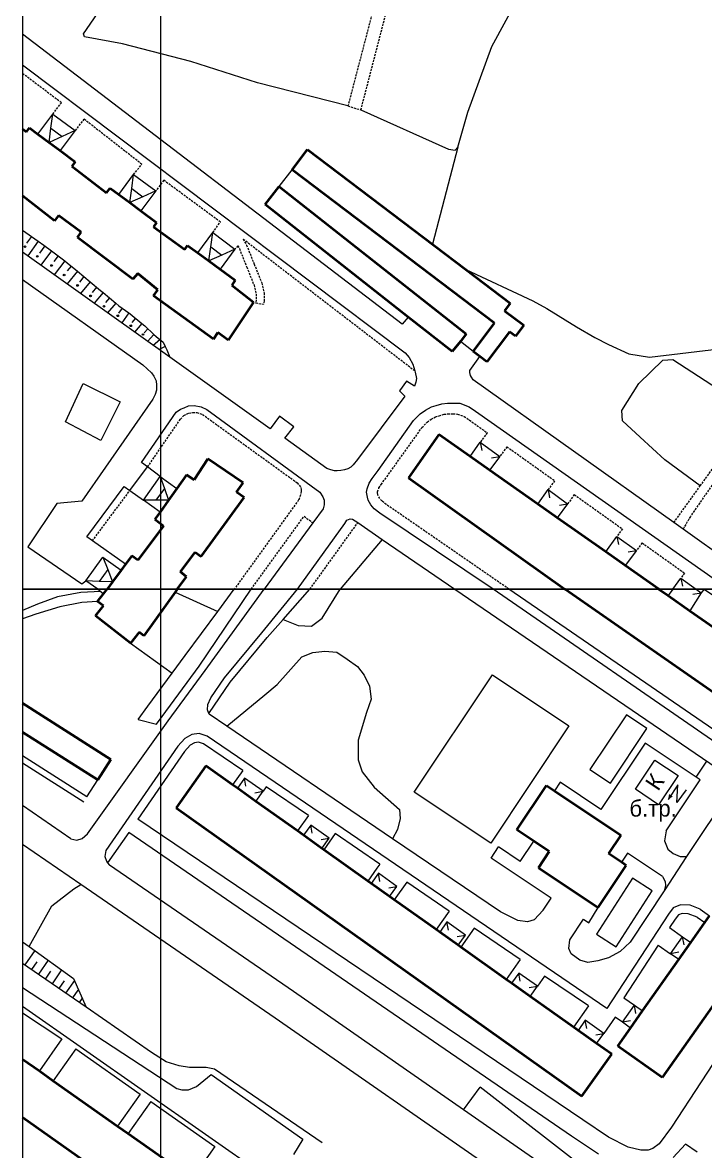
# Model space of a CAD drawing. Extents: x 1000 to 4000, y -5000 to -1000.
# Drawn here: x 1000 to 1165.1, y -3135.9 to -2863.1 of the extents above; entities that cross this region are included whole.
import ezdxf
from ezdxf.enums import TextEntityAlignment as Align

# ---------------------------------------------------------------- set-up
doc = ezdxf.new("R2010")
doc.units = 0
doc.header["$MEASUREMENT"] = 0
doc.linetypes.add('DASHED', pattern=[0.75, 0.5, -0.25])
for name, color, linetype in [('1', 7, 'CONTINUOUS'), ('11', 7, 'CONTINUOUS'), ('16', 7, 'CONTINUOUS'), ('17', 7, 'CONTINUOUS'), ('24', 7, 'CONTINUOUS'), ('37', 7, 'CONTINUOUS'), ('40', 7, 'CONTINUOUS'), ('6', 7, 'CONTINUOUS'), ('7', 7, 'CONTINUOUS'), ('границы команд_1', 10, 'CONTINUOUS')]:
    doc.layers.add(name, color=color, linetype=linetype)
doc.styles.get("Standard").update_dxf_attribs({"font": 'txt', "height": 0.2})

msp = doc.modelspace()

# ---------------------------------------------------------------- linework, layer by layer
at = {"layer": '1', "color": 253, "linetype": 'Continuous', "lineweight": 0}
for p, q in [((1000, -2000), (1000, -3000)), ((2000, -3000), (1000, -3000)), ((1000, -3000), (1000, -4000)), ((1000, -3000), (2000, -3000))]:
    msp.add_line(p, q, dxfattribs=at)
at = {"layer": '11', "color": 253, "linetype": 'Continuous', "lineweight": 0}
for p, q in [((1062.01, -2902.69), (1065.17, -2898.64)), ((1108.93, -2942.54), (1105.85, -2940.12))]:
    msp.add_line(p, q, dxfattribs=at)
at = {"layer": '16', "color": 253, "linetype": 'Continuous', "lineweight": 0}
for p, q in [((1148.19, -3048.36), (1152.88, -3041.33)), ((1152.88, -3041.33), (1158.48, -3045.07)), ((1158.48, -3045.07), (1153.79, -3052.1)), ((1158.44, -3047.28), (1156.09, -3050.86)), ((1158.22, -3051.53), (1158.44, -3047.28)), ((1153.79, -3052.1), (1148.19, -3048.36)), ((1160.44, -3048.54), (1158.22, -3051.53))]:
    msp.add_line(p, q, dxfattribs=at)
msp.add_solid([(1156.09, -3050.86), (1157.21, -3050.13), (1156.32, -3049.51)], dxfattribs=at)
at = {"layer": '24', "color": 253, "linetype": 'DASHED', "lineweight": 0}
for p, q in [((1099.2, -2804.47), (1078.68, -2883.2)), ((1081.81, -2884.17), (1102.53, -2804.35)), ((1009.38, -2882.43), (1000, -2875.36)), ((1007.33, -2885.18), (1009.38, -2882.43)), ((1078.68, -2883.2), (1081.81, -2884.17)), ((1014.84, -2886.38), (1012.69, -2889.17)), ((1028.86, -2897.33), (1014.84, -2886.38)), ((1026.86, -2899.76), (1028.86, -2897.33)), ((1034.12, -2901.15), (1032.22, -2903.76)), ((1047.82, -2911.27), (1034.12, -2901.15)), ((1046.01, -2913.81), (1047.82, -2911.27)), ((1094.82, -2947.26), (1053.31, -2915.4)), ((1053.31, -2915.4), (1054.16, -2916.82)), ((1052.02, -2917), (1051.36, -2917.81)), ((1052.02, -2917), (1052.43, -2917.68)), ((1052.43, -2917.68), (1054.2, -2922.15)), ((1054.16, -2916.82), (1056, -2921.43)), ((1054.2, -2922.15), (1055.98, -2926.55)), ((1056, -2921.43), (1057.83, -2925.96)), ((1055.98, -2926.55), (1056.48, -2928.66)), ((1057.83, -2925.96), (1058.42, -2928.44)), ((1056.48, -2930.12), (1056.36, -2930.78)), ((1056.48, -2928.66), (1056.48, -2930.12)), ((1058.42, -2930.31), (1058.26, -2931.15)), ((1058.42, -2928.44), (1058.42, -2930.31)), ((1056.36, -2930.78), (1058.26, -2931.15)), ((1038.99, -2958.03), (1040.18, -2957.44)), ((1040.18, -2957.44), (1041.15, -2957.33)), ((1041.15, -2957.33), (1042.14, -2957.27)), ((1042.14, -2957.27), (1043.51, -2957.76)), ((1101.93, -2957.74), (1102.92, -2957.63)), ((1102.92, -2957.63), (1104, -2957.63)), ((1104, -2957.63), (1105.19, -2957.68)), ((1105.19, -2957.68), (1106.79, -2958.26)), ((1163.85, -2975.05), (1176.73, -2957.16)), ((1030.23, -2970.47), (1038.15, -2958.93)), ((1038.15, -2958.93), (1038.99, -2958.03)), ((1043.51, -2957.76), (1066.41, -2974.3)), ((1096.57, -2960.94), (1097.85, -2959.63)), ((1097.85, -2959.63), (1098.8, -2958.95)), ((1098.8, -2958.95), (1099.86, -2958.37)), ((1099.86, -2958.37), (1100.76, -2958.1)), ((1100.76, -2958.1), (1101.93, -2957.74)), ((1106.79, -2958.26), (1108.03, -2959.12)), ((1108.03, -2959.12), (1112.34, -2962.19)), ((1177.37, -2959.43), (1161.46, -2982.45)), ((1088.08, -2972.84), (1096.57, -2960.94)), ((1112.34, -2962.19), (1110.66, -2964.5)), ((1117.11, -2965.57), (1115.39, -2967.93)), ((1117.11, -2965.57), (1128.64, -2973.78)), ((1086.7, -2974.69), (1088.08, -2972.84)), ((1128.64, -2973.78), (1127.06, -2975.95)), ((1016.88, -2988.32), (1025.94, -2976.18)), ((1066.41, -2974.3), (1067.3, -2975.43)), ((1067.35, -2976.35), (1067.21, -2977.21)), ((1067.3, -2975.43), (1067.38, -2975.97)), ((1067.38, -2975.97), (1067.35, -2976.35)), ((1085.83, -2976.6), (1085.85, -2976.46)), ((1085.93, -2977.17), (1085.83, -2976.6)), ((1085.85, -2976.46), (1086.18, -2975.55)), ((1086.18, -2975.55), (1086.7, -2974.69)), ((1157.47, -2983.91), (1163.85, -2975.05)), ((1066.73, -2978.45), (1051.2, -3000)), ((1067.21, -2977.21), (1066.73, -2978.45)), ((1086.01, -2977.47), (1085.93, -2977.17)), ((1086.4, -2978.11), (1086.01, -2977.47)), ((1086.85, -2978.69), (1086.4, -2978.11)), ((1087.91, -2979.51), (1086.85, -2978.69)), ((1117.61, -3000), (1087.91, -2979.51)), ((1133.41, -2977.16), (1131.79, -2979.39)), ((1133.41, -2977.16), (1145.02, -2985.42)), ((1055.29, -3000), (1068.06, -2982.39)), ((1068.06, -2982.39), (1070.2, -2983.96)), ((1069.49, -3000), (1081.07, -2983.92)), ((1161.46, -2982.45), (1159.7, -2985.51)), ((1145.02, -2985.42), (1143.69, -2987.25)), ((1149.79, -2988.81), (1148.42, -2990.69)), ((1149.79, -2988.81), (1160.06, -2996.11)), ((1160.06, -2996.11), (1159.17, -2997.33))]:
    msp.add_line(p, q, dxfattribs=at)
at = {"layer": '24', "color": 253, "linetype": 'Continuous', "lineweight": 0}
for p, q in [((1091.81, -2935.94), (1000, -2865.89)), ((1000, -2873.29), (1092.54, -2942.85)), ((1035.59, -2943.93), (1000, -2918.54)), ((1000, -2925.12), (1029.04, -2945.75)), ((1093.26, -2934.23), (1091.81, -2935.94)), ((1059.85, -2961.24), (1035.59, -2943.93)), ((1092.54, -2942.85), (1093.51, -2944.03)), ((1093.51, -2944.03), (1094.39, -2945.64)), ((1108.11, -2947.14), (1110.58, -2943.79)), ((1029.04, -2945.75), (1030.12, -2946.72)), ((1030.12, -2946.72), (1031.19, -2947.69)), ((1094.39, -2945.64), (1094.82, -2947.26)), ((1031.19, -2947.69), (1031.73, -2948.55)), ((1031.73, -2948.55), (1032.27, -2949.68)), ((1094.82, -2947.26), (1094.91, -2947.59)), ((1094.91, -2947.59), (1095.25, -2949.12)), ((1095.25, -2949.12), (1095.07, -2949.95)), ((1108.11, -2947.67), (1108.11, -2947.14)), ((1108.33, -2948.32), (1108.11, -2947.67)), ((1108.54, -2948.75), (1108.33, -2948.32)), ((1108.92, -2949.41), (1108.54, -2948.75)), ((1157.47, -2983.91), (1108.92, -2949.41)), ((1032.39, -2951.93), (1032.05, -2952.97)), ((1032.27, -2949.68), (1032.42, -2950.67)), ((1032.42, -2950.67), (1032.39, -2951.93)), ((1092.83, -2949.72), (1091.12, -2952.1)), ((1091.12, -2952.1), (1092.4, -2953.38)), ((1094.8, -2950.93), (1092.83, -2949.72)), ((1095.07, -2949.95), (1094.8, -2950.93)), ((1031.51, -2954.05), (1014.31, -2978.75)), ((1032.05, -2952.97), (1031.51, -2954.05)), ((1092.4, -2953.38), (1081.02, -2968.66)), ((1028.78, -2969.37), (1037.12, -2957.22)), ((1037.12, -2957.22), (1038.19, -2956.47)), ((1038.19, -2956.47), (1039.06, -2956.14)), ((1039.06, -2956.14), (1040.13, -2955.72)), ((1040.13, -2955.72), (1041.53, -2955.61)), ((1041.53, -2955.61), (1043.16, -2955.9)), ((1043.16, -2955.9), (1044.54, -2956.57)), ((1044.54, -2956.57), (1071.84, -2976.58)), ((1094.56, -2959.25), (1096.15, -2957.63)), ((1096.15, -2957.63), (1097.4, -2956.74)), ((1097.4, -2956.74), (1098.84, -2955.95)), ((1098.84, -2955.95), (1100, -2955.6)), ((1100, -2955.6), (1101.4, -2955.17)), ((1101.4, -2955.17), (1102.77, -2955.01)), ((1102.77, -2955.01), (1104.06, -2955.01)), ((1104.06, -2955.01), (1105.7, -2955.08)), ((1105.7, -2955.08), (1108.01, -2955.91)), ((1108.01, -2955.91), (1109.54, -2956.99)), ((1109.54, -2956.99), (1170.73, -3000)), ((1062.11, -2958.22), (1059.85, -2961.24)), ((1065.55, -2960.8), (1062.11, -2958.22)), ((1085.96, -2971.3), (1094.56, -2959.25)), ((1063.4, -2963.5), (1065.55, -2960.8)), ((1073.6, -2970.81), (1063.4, -2963.5)), ((1025.94, -2976.18), (1030.23, -2970.47)), ((1030.23, -2970.47), (1028.78, -2969.37)), ((1033.28, -2972.78), (1030.23, -2970.47)), ((1074.53, -2971.19), (1073.6, -2970.81)), ((1075.43, -2971.41), (1074.53, -2971.19)), ((1076.96, -2971.32), (1076.1, -2971.43)), ((1077.88, -2971.16), (1076.96, -2971.32)), ((1078.67, -2970.92), (1077.88, -2971.16)), ((1079.41, -2970.49), (1078.67, -2970.92)), ((1079.95, -2969.95), (1079.41, -2970.49)), ((1081.02, -2968.66), (1079.95, -2969.95)), ((1084.52, -2973.23), (1085.96, -2971.3)), ((1076.1, -2971.43), (1075.43, -2971.41)), ((1083.81, -2974.42), (1084.52, -2973.23)), ((1015.5, -2987.35), (1024.55, -2975.18)), ((1024.55, -2975.18), (1025.94, -2976.18)), ((1025.94, -2976.18), (1029.21, -2978.52)), ((1071.84, -2976.58), (1072.59, -2977.66)), ((1083.16, -2976.57), (1083.32, -2975.76)), ((1083.38, -2977.76), (1083.16, -2976.57)), ((1083.32, -2975.76), (1083.81, -2974.42)), ((1008.28, -2979.29), (1001.3, -2989.77)), ((1014.31, -2978.75), (1008.28, -2979.29)), ((1072.59, -2977.66), (1072.91, -2978.52)), ((1072.91, -2978.52), (1072.91, -2979.59)), ((1083.59, -2978.51), (1083.38, -2977.76)), ((1084.24, -2979.59), (1083.59, -2978.51)), ((1072.7, -2980.56), (1070.2, -2983.96)), ((1072.91, -2979.59), (1072.7, -2980.56)), ((1084.99, -2980.56), (1084.24, -2979.59)), ((1086.39, -2981.64), (1084.99, -2980.56)), ((1113.81, -3000), (1086.39, -2981.64)), ((1070.2, -2983.96), (1058.41, -3000)), ((1066.46, -3000), (1077.9, -2984.12)), ((1077.9, -2984.12), (1078.44, -2983.36)), ((1078.44, -2983.36), (1079.19, -2983.04)), ((1079.19, -2983.04), (1079.81, -2983.05)), ((1079.81, -2983.05), (1081.07, -2983.92)), ((1081.07, -2983.92), (1086.96, -2987.96)), ((1159.7, -2985.51), (1157.47, -2983.91)), ((1016.88, -2988.32), (1015.5, -2987.35)), ((1180.09, -3000), (1159.7, -2985.51)), ((1001.3, -2989.77), (1014.34, -2998.71)), ((1024.9, -2993.98), (1016.88, -2988.32)), ((1086.96, -2987.96), (1104.48, -3000)), ((1014.34, -2998.71), (1015.33, -2997.99)), ((1014.05, -3000.84), (1008.43, -3001.89)), ((1018.92, -3000.59), (1014.05, -3000.84)), ((1042.73, -3018.58), (1055.29, -3000)), ((1044.15, -3019.65), (1058.41, -3000)), ((1047.21, -3005.39), (1051.2, -3000)), ((1057.82, -3010.56), (1066.46, -3000)), ((1063.02, -3007.3), (1069.49, -3000)), ((1104.48, -3000), (1171.72, -3045.84)), ((1179.09, -3045.09), (1113.81, -3000)), ((1183, -3044.94), (1117.61, -3000)), ((1164.83, -3000), (1164.04, -3000.9)), ((1164.83, -3000), (1176.44, -3007.96)), ((1003.63, -3003.65), (1000, -3005.15)), ((1008.43, -3001.89), (1003.63, -3003.65)), ((1014.34, -3003.26), (1009.01, -3004.25)), ((1018.15, -3002.95), (1014.34, -3003.26)), ((1003.23, -3006.04), (1000, -3007.21)), ((1009.01, -3004.25), (1003.23, -3006.04)), ((1039.32, -3016.02), (1047.21, -3005.39)), ((1059.14, -3011.68), (1063.02, -3007.3)), ((1048.83, -3021.42), (1057.82, -3010.56)), ((1050.21, -3022.46), (1059.14, -3011.68)), ((1036.15, -3020.33), (1039.32, -3016.02)), ((1030.3, -3028.28), (1036.15, -3020.33)), ((1033.75, -3030.79), (1042.73, -3018.58)), ((1035.19, -3031.83), (1044.15, -3019.65)), ((1045.05, -3030.09), (1050.21, -3022.46)), ((1045.56, -3026.25), (1048.83, -3021.42)), ((1094.7, -3049.05), (1113.63, -3020.68)), ((1113.63, -3020.68), (1132.11, -3033.01)), ((1027.98, -3031.53), (1030.3, -3028.28)), ((1044.75, -3029.13), (1044.8, -3027.87)), ((1044.8, -3027.87), (1045.56, -3026.25)), ((1032.4, -3032.67), (1033.75, -3030.79)), ((1045.05, -3030.09), (1044.75, -3029.13)), ((1045.08, -3030.2), (1045.05, -3030.09)), ((1049.38, -3033.12), (1045.08, -3030.2)), ((1015.69, -3059.14), (1035.19, -3031.83)), ((1027.98, -3031.53), (1032.4, -3032.67)), ((1089.48, -3060.34), (1049.38, -3033.12)), ((1132.11, -3033.01), (1113.19, -3061.38)), ((1039.27, -3036.09), (1037.56, -3037.98)), ((1040.92, -3035.17), (1039.27, -3036.09)), ((1042.69, -3034.87), (1040.92, -3035.17)), ((1044.64, -3035.54), (1042.69, -3034.87)), ((1141.29, -3101.33), (1044.64, -3035.54)), ((1037.56, -3037.98), (1020.12, -3063.21)), ((1039.17, -3039.25), (1027.87, -3055.59)), ((1040.56, -3037.72), (1039.17, -3039.25)), ((1041.61, -3037.13), (1040.56, -3037.72)), ((1042.52, -3036.98), (1041.61, -3037.13)), ((1043.72, -3037.39), (1042.52, -3036.98)), ((1053.22, -3043.86), (1043.72, -3037.39)), ((1150.52, -3037.19), (1139.83, -3053.22)), ((1163.82, -3046.06), (1150.52, -3037.19)), ((1015.56, -3050.23), (1000, -3040.31)), ((1053.22, -3043.86), (1050.77, -3047.31)), ((1015.56, -3050.23), (1018.19, -3046.12)), ((1129.97, -3046.64), (1128.59, -3048.71)), ((1139.83, -3053.22), (1129.97, -3046.64)), ((1155.6, -3058.38), (1163.82, -3046.06)), ((1058.94, -3047.75), (1058.15, -3048.86)), ((1069.13, -3054.69), (1058.94, -3047.75)), ((1113.19, -3061.38), (1094.7, -3049.05)), ((1171.72, -3047.8), (1160.57, -3064.66)), ((1011.66, -3060.32), (1000, -3052.32)), ((1135.44, -3128.24), (1027.87, -3055.59)), ((1069.13, -3054.69), (1066.46, -3058.45)), ((1155.6, -3058.38), (1155.24, -3060.8)), ((1011.66, -3060.32), (1013.1, -3060.71)), ((1013.1, -3060.71), (1014.39, -3060.25)), ((1014.39, -3060.25), (1015.69, -3059.14)), ((1025.66, -3058.8), (1020.57, -3066.15)), ((1132.75, -3132.19), (1025.66, -3058.8)), ((1075.61, -3059.09), (1072.84, -3062.99)), ((1086.4, -3066.44), (1075.61, -3059.09)), ((1115.52, -3078.02), (1089.48, -3060.34)), ((1120.31, -3065.81), (1123.58, -3060.91)), ((1155.24, -3060.8), (1156.04, -3062.86)), ((1014.08, -3071.41), (1000, -3061.74)), ((1020.12, -3063.21), (1019.93, -3064.61)), ((1113.28, -3065.05), (1115.09, -3062.32)), ((1120.31, -3065.81), (1115.09, -3062.32)), ((1146.27, -3063.83), (1144.82, -3066.01)), ((1154.75, -3069.48), (1146.27, -3063.83)), ((1156.04, -3062.86), (1157.31, -3063.93)), ((1157.31, -3063.93), (1158.97, -3064.66)), ((1019.93, -3064.61), (1020.3, -3065.77)), ((1020.3, -3065.77), (1020.57, -3066.15)), ((1020.57, -3066.15), (1020.98, -3066.72)), ((1065.48, -3097.28), (1020.98, -3066.72)), ((1086.4, -3066.44), (1085.69, -3067.45)), ((1127.77, -3074.71), (1113.28, -3065.05)), ((1160.57, -3064.66), (1155.13, -3072.88)), ((1158.97, -3064.66), (1160.57, -3064.66)), ((1085.69, -3067.45), (1083.48, -3070.55)), ((1154.75, -3069.48), (1155.38, -3070.7)), ((1061.07, -3103.68), (1014.08, -3071.41)), ((1092.89, -3070.86), (1089.88, -3075.09)), ((1103.17, -3077.86), (1092.89, -3070.86)), ((1147.5, -3069.86), (1138.79, -3083.42)), ((1152.21, -3072.88), (1147.5, -3069.86)), ((1155.45, -3071.62), (1155.13, -3072.88)), ((1155.38, -3070.7), (1155.45, -3071.62)), ((1125.87, -3077.56), (1127.77, -3074.71)), ((1143.5, -3086.45), (1152.21, -3072.88)), ((1155.13, -3072.88), (1146.89, -3085.35)), ((1125.87, -3077.56), (1123.71, -3079.9)), ((1136.94, -3080.65), (1139.2, -3076.94)), ((1157.33, -3077.06), (1156.15, -3078.53)), ((1159.08, -3076.29), (1157.33, -3077.06)), ((1161.4, -3076.41), (1159.08, -3076.29)), ((1163.82, -3077.33), (1161.4, -3076.41)), ((1163.82, -3077.33), (1166.12, -3078.95)), ((1103.17, -3077.86), (1100.02, -3082.29)), ((1119.79, -3080.07), (1115.52, -3078.02)), ((1122.06, -3080.41), (1119.79, -3080.07)), ((1123.71, -3079.9), (1122.06, -3080.41)), ((1132.31, -3084.76), (1135.64, -3079.78)), ((1135.64, -3079.78), (1136.94, -3080.65)), ((1156.15, -3078.53), (1141.29, -3101.33)), ((1157.81, -3079.73), (1156.46, -3081.79)), ((1158.61, -3078.73), (1157.81, -3079.73)), ((1159.46, -3078.36), (1158.61, -3078.73)), ((1160.97, -3078.44), (1159.46, -3078.36)), ((1163.1, -3079.25), (1160.97, -3078.44)), ((1163.1, -3079.25), (1165, -3080.54)), ((1109.2, -3081.96), (1105.96, -3086.51)), ((1120.34, -3089.55), (1109.2, -3081.96)), ((1156.46, -3081.79), (1159.6, -3084)), ((1132.09, -3086.82), (1132.31, -3084.76)), ((1138.79, -3083.42), (1143.5, -3086.45)), ((1146.89, -3085.35), (1144.5, -3087.56)), ((1132.66, -3088.13), (1132.09, -3086.82)), ((1134.71, -3089.67), (1132.66, -3088.13)), ((1144.5, -3087.56), (1141.66, -3089.1)), ((1153.71, -3086.02), (1145.4, -3098.78)), ((1153.71, -3086.02), (1156.69, -3088.13)), ((1120.34, -3089.55), (1116.95, -3094.32)), ((1136.65, -3090.24), (1134.71, -3089.67)), ((1139.1, -3089.84), (1136.65, -3090.24)), ((1141.66, -3089.1), (1139.1, -3089.84)), ((1126.19, -3093.53), (1124.47, -3095.96)), ((1136.8, -3100.75), (1126.19, -3093.53)), ((1180.96, -3093.24), (1156.88, -3130.02)), ((1000, -3096.32), (1037.29, -3120.71)), ((1106.59, -3125.83), (1065.48, -3097.28)), ((1145.4, -3098.78), (1147.93, -3100.56)), ((1000, -3100.82), (1105.5, -3174.45)), ((1136.8, -3100.75), (1133.19, -3105.85)), ((1000, -3102.43), (1009.53, -3108.71)), ((1138.2, -3157.24), (1061.07, -3103.68)), ((1143.32, -3103.48), (1140.55, -3107.38)), ((1145.02, -3104.69), (1143.32, -3103.48)), ((1009.53, -3108.71), (1004.07, -3116.46)), ((1012.88, -3111.07), (1007.42, -3118.82)), ((1012.88, -3111.07), (1028.44, -3122.04)), ((1042.02, -3120.19), (1045.64, -3117.35)), ((1045.64, -3117.35), (1067.75, -3132.93)), ((1037.29, -3120.71), (1038.5, -3121.02)), ((1038.5, -3121.02), (1040.12, -3121.02)), ((1040.12, -3121.02), (1042.02, -3120.19)), ((1028.44, -3122.04), (1022.98, -3129.78)), ((1031.02, -3123.86), (1025.56, -3131.6)), ((1031.02, -3123.86), (1046.45, -3134.73)), ((1141.51, -3150.08), (1106.59, -3125.83)), ((1141.69, -3132.48), (1135.44, -3128.24)), ((1139.26, -3136.6), (1132.75, -3132.19)), ((1156.88, -3130.02), (1153.9, -3134.04)), ((1046.45, -3134.73), (1040.99, -3142.47)), ((1067.75, -3132.93), (1065.52, -3136.63)), ((1146.45, -3134.9), (1141.69, -3132.48)), ((1149.46, -3135.6), (1146.45, -3134.9)), ((1153.9, -3134.04), (1152.43, -3135.18)), ((1160.31, -3134.12), (1157.34, -3137.41)), ((1163.08, -3136.08), (1160.31, -3134.12)), ((1151.28, -3135.6), (1149.46, -3135.6)), ((1152.43, -3135.18), (1151.28, -3135.6))]:
    msp.add_line(p, q, dxfattribs=at)
at = {"layer": '37', "color": 253, "linetype": 'Continuous', "lineweight": 0}
for p, q in [((1000, -2913.26), (1003.78, -2915.88)), ((1002.13, -2914.74), (1000.98, -2916.4)), ((1003.78, -2915.88), (1001.29, -2919.47)), ((1003.78, -2915.88), (1005.13, -2916.82)), ((1005.41, -2917.03), (1004.09, -2918.78)), ((1007.01, -2918.24), (1004.4, -2921.68)), ((1005.13, -2916.82), (1007.01, -2918.24)), ((1007.01, -2918.24), (1010.19, -2920.65)), ((1008.6, -2919.45), (1007.57, -2920.81)), ((1010.19, -2920.65), (1007.65, -2924.01)), ((1010.19, -2920.65), (1010.78, -2921.1)), ((1011.75, -2921.91), (1010.77, -2923.09)), ((1010.78, -2921.1), (1013.29, -2923.18)), ((1013.29, -2923.18), (1010.77, -2926.22)), ((1013.29, -2923.18), (1016.37, -2925.74)), ((1014.83, -2924.46), (1013.74, -2925.78)), ((1016.37, -2925.74), (1014.03, -2928.55)), ((1016.37, -2925.74), (1018.87, -2927.82)), ((1017.9, -2927.02), (1016.85, -2928.29)), ((1019.45, -2928.3), (1017.3, -2930.89)), ((1018.87, -2927.82), (1019.45, -2928.3)), ((1019.45, -2928.3), (1022.52, -2930.85)), ((1020.99, -2929.57), (1020.06, -2930.69)), ((1022.52, -2930.85), (1020.57, -2933.21)), ((1022.52, -2930.85), (1023.29, -2931.48)), ((1024.11, -2932.07), (1023.23, -2933.28)), ((1023.29, -2931.48), (1025.73, -2933.24)), ((1025.73, -2933.24), (1023.99, -2935.65)), ((1025.73, -2933.24), (1026.04, -2933.47)), ((1026.04, -2933.47), (1028.82, -2935.77)), ((1027.28, -2934.5), (1026.44, -2935.52)), ((1028.82, -2935.77), (1027.09, -2937.87)), ((1028.82, -2935.77), (1029.54, -2936.37)), ((1030.32, -2937.1), (1029.41, -2938.06)), ((1029.54, -2936.37), (1031.77, -2938.48)), ((1031.77, -2938.48), (1030.23, -2940.11)), ((1031.77, -2938.48), (1032.29, -2938.97)), ((1033.22, -2939.73), (1031.59, -2941.08)), ((1032.29, -2938.97), (1033.97, -2940.34)), ((1033.97, -2940.34), (1034.47, -2941.34)), ((1034.47, -2941.34), (1032.99, -2942.08)), ((1034.47, -2941.34), (1034.88, -2942.17)), ((1034.88, -2942.17), (1035.59, -2943.93)), ((1000, -3041.99), (1014.8, -3051.43)), ((1000, -3085.22), (1001.6, -3086.37)), ((1002.94, -3087.34), (1000.54, -3090.83)), ((1001.6, -3086.37), (1012.32, -3094.11)), ((1015.36, -3101.05), (1000, -3090.45)), ((1003.47, -3090.1), (1002.19, -3091.96)), ((1006.19, -3089.69), (1003.83, -3093.1)), ((1006.77, -3092.37), (1005.48, -3094.23)), ((1009.43, -3092.03), (1007.13, -3095.37)), ((1012.32, -3094.11), (1015.36, -3101.05)), ((1010.06, -3094.64), (1008.77, -3096.5)), ((1012.52, -3094.59), (1010.42, -3097.64)), ((1013.35, -3096.9), (1012.07, -3098.78)), ((1014.41, -3098.89), (1013.71, -3099.91)), ((1031.21, -3111.97), (1015.36, -3101.05)), ((1034.73, -3114.23), (1031.21, -3111.97)), ((1037.87, -3115.23), (1034.73, -3114.23)), ((1040.38, -3115.61), (1037.87, -3115.23)), ((1044.4, -3115.61), (1040.38, -3115.61)), ((1046.41, -3115.99), (1044.4, -3115.61)), ((1072.41, -3133.8), (1046.41, -3115.99)), ((1145.26, -3147.21), (1110.62, -3120.36))]:
    msp.add_line(p, q, dxfattribs=at)
for centre in [(1000.6, -2917.22), (1003.56, -2919.56), (1007.01, -2921.77), (1010.05, -2924.07), (1013.29, -2926.59), (1016.43, -2929.11), (1019.67, -2931.63), (1023.02, -2933.93), (1026.16, -2936.35), (1029.1, -2938.45)]:
    msp.add_circle(centre, 0.2, dxfattribs=at)
at = {"layer": '40', "color": 253, "linetype": 'Continuous', "lineweight": 0}
for p, q in [((1014.73, -2865.74), (1023.41, -2853.15)), ((1113.47, -2868.85), (1121.4, -2854.19)), ((1014.97, -2866.5), (1014.73, -2865.74)), ((1024.19, -2868.18), (1014.97, -2866.5)), ((1040.66, -2872.46), (1024.19, -2868.18)), ((1107.67, -2884.74), (1113.47, -2868.85)), ((1056.84, -2877.65), (1040.66, -2872.46)), ((1078.68, -2883.2), (1056.84, -2877.65)), ((1081.81, -2884.17), (1103.01, -2893.66)), ((1105.28, -2893.14), (1107.67, -2884.74)), ((1105.28, -2893.14), (1099.11, -2916.65)), ((1103.01, -2893.66), (1104.62, -2893.9)), ((1104.62, -2893.9), (1105.28, -2893.14)), ((1107.14, -2922.74), (1123.4, -2930.3)), ((1123.4, -2930.3), (1126.76, -2932.14)), ((1126.76, -2932.14), (1133.93, -2936.57)), ((1133.93, -2936.57), (1138.35, -2939.16)), ((1138.35, -2939.16), (1141.71, -2940.84)), ((1141.71, -2940.84), (1146.59, -2943.14)), ((1146.59, -2943.14), (1151.62, -2943.9)), ((1151.62, -2943.9), (1168.4, -2941.91)), ((1149.01, -2950.28), (1154.81, -2944.63)), ((1154.81, -2944.63), (1157.25, -2944.47)), ((1157.25, -2944.47), (1176.73, -2957.16)), ((1010.39, -2959.55), (1014.69, -2950.28)), ((1014.69, -2950.28), (1023.62, -2954.7)), ((1144.89, -2956.84), (1149.01, -2950.28)), ((1023.62, -2954.7), (1018.89, -2964.07)), ((1145.05, -2959.29), (1144.89, -2956.84)), ((1018.89, -2964.07), (1010.39, -2959.55)), ((1149.32, -2963.26), (1145.05, -2959.29)), ((1155.27, -2968.76), (1149.32, -2963.26)), ((1163.85, -2975.05), (1155.27, -2968.76)), ((1086.96, -2987.96), (1076.83, -3000)), ((1036.86, -3000.71), (1047.21, -3005.39)), ((1072.4, -3007.04), (1076.83, -3000)), ((1063.02, -3007.3), (1066.6, -3008.81)), ((1066.6, -3008.81), (1069.88, -3008.91)), ((1069.88, -3008.91), (1072.4, -3007.04)), ((1026.06, -3013.05), (1036.15, -3020.33)), ((1070.16, -3015.35), (1073.06, -3014.98)), ((1073.06, -3014.98), (1075.96, -3015.26)), ((1061.55, -3023.02), (1067.54, -3016.38)), ((1067.54, -3016.38), (1070.16, -3015.35)), ((1075.96, -3015.26), (1078.49, -3016.94)), ((1078.49, -3016.94), (1081.02, -3018.72)), ((1081.02, -3018.72), (1082.61, -3020.77)), ((1058.55, -3025.54), (1061.55, -3023.02)), ((1082.61, -3020.77), (1083.92, -3023.48)), ((1049.38, -3033.12), (1058.55, -3025.54)), ((1083.92, -3023.48), (1084.29, -3026.57)), ((1084.29, -3026.57), (1083.17, -3029.84)), ((1083.17, -3029.84), (1081.11, -3036.47)), ((1145.99, -3030.41), (1137.18, -3043.62)), ((1150.95, -3033.72), (1145.99, -3030.41)), ((1142.14, -3046.93), (1150.95, -3033.72)), ((1081.11, -3036.47), (1081.11, -3041.24)), ((1081.11, -3041.24), (1082.14, -3044.14)), ((1162.84, -3045.41), (1165.42, -3041.55)), ((1082.14, -3044.14), (1085.04, -3047.87)), ((1137.18, -3043.62), (1142.14, -3046.93)), ((1085.04, -3047.87), (1091.12, -3053.29)), ((1091.31, -3055.44), (1090.65, -3058.06)), ((1091.12, -3053.29), (1091.31, -3055.44)), ((1090.65, -3058.06), (1089.48, -3060.34)), ((1012.39, -3072.45), (1014.08, -3071.41)), ((1007.06, -3076.51), (1012.39, -3072.45)), ((1001.6, -3086.37), (1007.06, -3076.51)), ((1106.59, -3125.83), (1110.62, -3120.36))]:
    msp.add_line(p, q, dxfattribs=at)
at = {"layer": '6', "color": 253, "linetype": 'Continuous', "lineweight": 40}
for p, q in [((1000, -2888.77), (1000.97, -2889.48)), ((1000.97, -2889.48), (1001.71, -2888.51)), ((1001.71, -2888.51), (1003.73, -2890.01)), ((1003.73, -2890.01), (1006.4, -2892.01)), ((1006.4, -2892.01), (1009.08, -2894.01)), ((1009.08, -2894.01), (1012.69, -2896.7)), ((1065.17, -2898.64), (1068.87, -2893.75)), ((1068.87, -2893.75), (1107.14, -2922.74)), ((1012.69, -2896.7), (1011.94, -2897.78)), ((1011.94, -2897.78), (1020.33, -2904.24)), ((1114.12, -2935.68), (1065.17, -2898.64)), ((1020.33, -2904.24), (1021.19, -2903.06)), ((1021.19, -2903.06), (1023.26, -2904.59)), ((1058.63, -2906.99), (1062.01, -2902.69)), ((1062.01, -2902.69), (1107.28, -2938.3)), ((1007.71, -2910.94), (1000, -2904.9)), ((1023.26, -2904.59), (1025.95, -2906.58)), ((1025.95, -2906.58), (1028.63, -2908.57)), ((1028.63, -2908.57), (1032.39, -2911.35)), ((1093.26, -2934.23), (1058.63, -2906.99)), ((1008.65, -2909.65), (1007.71, -2910.94)), ((1014.15, -2913.74), (1008.65, -2909.65)), ((1013.28, -2915.03), (1014.15, -2913.74)), ((1032.39, -2911.35), (1031.64, -2912.39)), ((1031.64, -2912.39), (1039.25, -2917.89)), ((1026.66, -2925.09), (1013.28, -2915.03)), ((1039.25, -2917.89), (1039.89, -2916.91)), ((1039.89, -2916.91), (1042.35, -2918.71)), ((1042.35, -2918.71), (1045.05, -2920.68)), ((1045.05, -2920.68), (1047.75, -2922.65)), ((1027.83, -2923.69), (1026.66, -2925.09)), ((1032.74, -2927.63), (1027.83, -2923.69)), ((1047.75, -2922.65), (1051.41, -2925.32)), ((1107.14, -2922.74), (1117.92, -2930.9)), ((1031.69, -2929.1), (1032.74, -2927.63)), ((1051.41, -2925.32), (1050.58, -2926.51)), ((1050.58, -2926.51), (1055.82, -2930.6)), ((1046.2, -2939.55), (1031.69, -2929.1)), ((1055.82, -2930.6), (1049.71, -2939.81)), ((1117.92, -2930.9), (1116.55, -2932.72)), ((1116.55, -2932.72), (1121.19, -2936.23)), ((1103.9, -2942.59), (1093.26, -2934.23)), ((1108.93, -2942.54), (1114.12, -2935.68)), ((1047.21, -2937.93), (1046.2, -2939.55)), ((1049.71, -2939.81), (1047.21, -2937.93)), ((1107.28, -2938.3), (1105.85, -2940.12)), ((1117.77, -2937.82), (1112.28, -2945.08)), ((1119.18, -2938.89), (1117.77, -2937.82)), ((1121.19, -2936.23), (1119.18, -2938.89)), ((1105.85, -2940.12), (1103.9, -2942.59)), ((1110.58, -2943.79), (1108.93, -2942.54)), ((1112.28, -2945.08), (1110.58, -2943.79)), ((1100.64, -2962.6), (1093.31, -2973.07)), ((1108.2, -2967.92), (1100.64, -2962.6)), ((1044.81, -2968.51), (1041.46, -2973.59)), ((1053.32, -2974.3), (1044.81, -2968.51)), ((1112.92, -2971.23), (1108.2, -2967.92)), ((1124.57, -2979.42), (1112.92, -2971.23)), ((1039.66, -2972.34), (1037.32, -2975.65)), ((1041.46, -2973.59), (1039.66, -2972.34)), ((1093.31, -2973.07), (1131.13, -3000)), ((1037.32, -2975.65), (1035.29, -2978.51)), ((1051.76, -2976.56), (1053.32, -2974.3)), ((1053.62, -2977.87), (1051.76, -2976.56)), ((1035.29, -2978.51), (1033.25, -2981.38)), ((1043.17, -2992.08), (1053.62, -2977.87)), ((1129.28, -2982.73), (1124.57, -2979.42)), ((1033.25, -2981.38), (1032.02, -2983.11)), ((1034.05, -2984.68), (1027.89, -2993.03)), ((1032.02, -2983.11), (1034.05, -2984.68)), ((1141.01, -2990.97), (1129.28, -2982.73)), ((1026.41, -2991.94), (1024.9, -2993.98)), ((1027.89, -2993.03), (1026.41, -2991.94)), ((1038.18, -2995.83), (1041.72, -2991.05)), ((1041.72, -2991.05), (1043.17, -2992.08)), ((1145.72, -2994.29), (1141.01, -2990.97)), ((1023.84, -2995.41), (1021.76, -2998.24)), ((1024.9, -2993.98), (1023.84, -2995.41)), ((1039.66, -2997), (1038.18, -2995.83)), ((1153.85, -3000), (1145.72, -2994.29)), ((1021.76, -2998.24), (1020.46, -3000)), ((1037.37, -3000), (1039.66, -2997)), ((1018.15, -3002.95), (1019.59, -3001.11)), ((1019.59, -3001.11), (1020.46, -3000)), ((1036.86, -3000.71), (1029.31, -3011.27)), ((1037.37, -3000), (1036.86, -3000.71)), ((1192.25, -3042.58), (1131.13, -3000)), ((1153.85, -3000), (1156.09, -3001.56)), ((1017.65, -3006.43), (1019.54, -3004.04)), ((1019.54, -3004.04), (1018.15, -3002.95)), ((1156.09, -3001.56), (1161.35, -3005.23)), ((1026.06, -3013.05), (1017.65, -3006.43)), ((1161.35, -3005.23), (1172.79, -3013.2)), ((1028.16, -3010.38), (1026.06, -3013.05)), ((1029.31, -3011.27), (1028.16, -3010.38)), ((1000, -3027.52), (1021.36, -3041.14)), ((1018.19, -3046.12), (1000, -3034.53)), ((1021.36, -3041.14), (1018.19, -3046.12)), ((1044.3, -3042.72), (1037.1, -3052.86)), ((1050.77, -3047.31), (1044.3, -3042.72)), ((1051.94, -3048.14), (1050.77, -3047.31)), ((1119.5, -3058.18), (1126.67, -3047.44)), ((1126.67, -3047.44), (1128.59, -3048.71)), ((1056.41, -3051.32), (1051.94, -3048.14)), ((1128.59, -3048.71), (1144.67, -3059.45)), ((1037.1, -3052.86), (1135.25, -3122.57)), ((1066.46, -3058.45), (1056.41, -3051.32)), ((1067.92, -3059.49), (1066.46, -3058.45)), ((1123.58, -3060.91), (1119.5, -3058.18)), ((1072.39, -3062.67), (1067.92, -3059.49)), ((1127.36, -3063.43), (1123.58, -3060.91)), ((1144.67, -3059.45), (1141.69, -3063.92)), ((1072.84, -3062.99), (1072.39, -3062.67)), ((1083.48, -3070.55), (1072.84, -3062.99)), ((1127.36, -3063.43), (1124.77, -3067.32)), ((1144.82, -3066.01), (1141.69, -3063.92)), ((1139.2, -3076.94), (1145.98, -3066.78)), ((1145.98, -3066.78), (1144.82, -3066.01)), ((1124.77, -3067.32), (1139.2, -3076.94)), ((1084.28, -3071.12), (1083.48, -3070.55)), ((1088.76, -3074.29), (1084.28, -3071.12)), ((1089.88, -3075.09), (1088.76, -3074.29)), ((1100.02, -3082.29), (1089.88, -3075.09)), ((1161.58, -3085.4), (1166.12, -3078.95)), ((1100.87, -3082.9), (1100.02, -3082.29)), ((1105.34, -3086.07), (1100.87, -3082.9)), ((1158.67, -3089.52), (1161.58, -3085.4)), ((1105.96, -3086.51), (1105.34, -3086.07)), ((1116.95, -3094.32), (1105.96, -3086.51)), ((1176.86, -3086.52), (1154.64, -3118.05)), ((1149.91, -3101.96), (1158.67, -3089.52)), ((1118.25, -3095.24), (1116.95, -3094.32)), ((1122.72, -3098.42), (1118.25, -3095.24)), ((1133.19, -3105.85), (1122.72, -3098.42)), ((1147.01, -3106.09), (1149.91, -3101.96)), ((1134.33, -3106.66), (1133.19, -3105.85)), ((1138.8, -3109.84), (1134.33, -3106.66)), ((1143.91, -3110.48), (1147.01, -3106.09)), ((1142.45, -3112.43), (1138.8, -3109.84)), ((1154.64, -3118.05), (1143.91, -3110.48)), ((1135.25, -3122.57), (1142.45, -3112.43)), ((1000, -3113.59), (1004.07, -3116.46)), ((1004.07, -3116.46), (1007.42, -3118.82)), ((1007.42, -3118.82), (1022.98, -3129.78)), ((1101.83, -3199.49), (1000, -3127.73)), ((1022.98, -3129.78), (1025.56, -3131.6)), ((1025.56, -3131.6), (1040.99, -3142.47))]:
    msp.add_line(p, q, dxfattribs=at)
at = {"layer": '7', "color": 253, "linetype": 'Continuous', "lineweight": 0}
for p, q in [((1003.73, -2890.01), (1007.33, -2885.18)), ((1006.87, -2888.59), (1007.33, -2885.18)), ((1007.33, -2885.18), (1012.69, -2889.17)), ((1006.4, -2892.01), (1006.87, -2888.59)), ((1006.87, -2888.59), (1009.55, -2890.59)), ((1012.69, -2889.17), (1009.08, -2894.01)), ((1012.69, -2889.17), (1009.55, -2890.59)), ((1009.55, -2890.59), (1006.4, -2892.01)), ((1023.26, -2904.59), (1026.86, -2899.76)), ((1026.4, -2903.17), (1026.86, -2899.76)), ((1026.86, -2899.76), (1032.22, -2903.76)), ((1025.95, -2906.58), (1026.4, -2903.17)), ((1029.08, -2905.17), (1025.95, -2906.58)), ((1026.4, -2903.17), (1029.08, -2905.17)), ((1032.22, -2903.76), (1028.63, -2908.57)), ((1032.22, -2903.76), (1029.08, -2905.17)), ((1042.35, -2918.71), (1046.01, -2913.81)), ((1045.53, -2917.25), (1046.01, -2913.81)), ((1046.01, -2913.81), (1051.36, -2917.81)), ((1045.05, -2920.68), (1045.53, -2917.25)), ((1048.21, -2919.24), (1045.05, -2920.68)), ((1045.53, -2917.25), (1048.21, -2919.24)), ((1051.36, -2917.81), (1047.75, -2922.65)), ((1051.36, -2917.81), (1048.21, -2919.24)), ((1108.2, -2967.92), (1110.66, -2964.5)), ((1110.66, -2964.5), (1111.03, -2966.46)), ((1110.66, -2964.5), (1115.39, -2967.93)), ((1115.39, -2967.93), (1112.92, -2971.23)), ((1113.42, -2968.26), (1115.39, -2967.93)), ((1029.21, -2978.52), (1033.28, -2972.78)), ((1033.28, -2972.78), (1037.32, -2975.65)), ((1033.28, -2972.78), (1034.28, -2975.65)), ((1034.28, -2975.65), (1032.25, -2978.51)), ((1034.28, -2975.65), (1035.29, -2978.51)), ((1124.57, -2979.42), (1127.06, -2975.95)), ((1127.06, -2975.95), (1127.43, -2977.92)), ((1127.06, -2975.95), (1131.79, -2979.39)), ((1032.25, -2978.51), (1029.21, -2978.52)), ((1033.25, -2981.38), (1029.21, -2978.52)), ((1035.29, -2978.51), (1032.25, -2978.51)), ((1131.79, -2979.39), (1129.28, -2982.73)), ((1129.82, -2979.71), (1131.79, -2979.39)), ((1141.01, -2990.97), (1143.69, -2987.25)), ((1143.69, -2987.25), (1144.06, -2989.22)), ((1143.69, -2987.25), (1148.42, -2990.69)), ((1015.33, -2997.99), (1019.39, -2992.26)), ((1019.39, -2992.26), (1020.58, -2995.25)), ((1019.39, -2992.26), (1023.84, -2995.41)), ((1148.42, -2990.69), (1145.72, -2994.29)), ((1146.44, -2991.01), (1148.42, -2990.69)), ((1020.58, -2995.25), (1018.54, -2998.12)), ((1020.58, -2995.25), (1021.76, -2998.24)), ((1018.54, -2998.12), (1015.33, -2997.99)), ((1018.16, -3000), (1015.33, -2997.99)), ((1021.76, -2998.24), (1018.54, -2998.12)), ((1157.25, -3000), (1159.17, -2997.33)), ((1159.17, -2997.33), (1162.84, -3000)), ((1159.17, -2997.33), (1159.54, -2999.3)), ((1018.16, -3000), (1018.92, -3000.59)), ((1018.92, -3000.59), (1019.59, -3001.11)), ((1157.25, -3000), (1156.09, -3001.56)), ((1164.04, -3000.9), (1161.35, -3005.23)), ((1162.07, -3001.22), (1164.04, -3000.9)), ((1162.84, -3000), (1164.04, -3000.9)), ((1053.68, -3045.69), (1051.94, -3048.14)), ((1054.02, -3047.66), (1053.68, -3045.69)), ((1058.15, -3048.86), (1053.68, -3045.69)), ((1056.18, -3049.2), (1058.15, -3048.86)), ((1056.41, -3051.32), (1058.15, -3048.86)), ((1069.66, -3057.04), (1067.92, -3059.49)), ((1070, -3059.01), (1069.66, -3057.04)), ((1074.14, -3060.22), (1069.66, -3057.04)), ((1072.16, -3060.55), (1074.14, -3060.22)), ((1072.39, -3062.67), (1074.14, -3060.22)), ((1086.03, -3068.66), (1084.28, -3071.12)), ((1086.36, -3070.63), (1086.03, -3068.66)), ((1090.5, -3071.84), (1086.03, -3068.66)), ((1088.53, -3072.17), (1090.5, -3071.84)), ((1088.76, -3074.29), (1090.5, -3071.84)), ((1102.62, -3080.44), (1100.87, -3082.9)), ((1102.95, -3082.41), (1102.62, -3080.44)), ((1107.09, -3083.62), (1102.62, -3080.44)), ((1105.12, -3083.95), (1107.09, -3083.62)), ((1105.34, -3086.07), (1107.09, -3083.62)), ((1156.69, -3088.13), (1159.6, -3084)), ((1159.94, -3085.97), (1159.6, -3084)), ((1159.6, -3084), (1161.58, -3085.4)), ((1158.67, -3087.77), (1156.69, -3088.13)), ((1158.67, -3089.52), (1156.69, -3088.13)), ((1119.99, -3092.78), (1118.25, -3095.24)), ((1120.33, -3094.76), (1119.99, -3092.78)), ((1124.47, -3095.96), (1119.99, -3092.78)), ((1122.49, -3096.3), (1124.47, -3095.96)), ((1122.72, -3098.42), (1124.47, -3095.96)), ((1145.02, -3104.69), (1147.93, -3100.56)), ((1148.27, -3102.53), (1147.93, -3100.56)), ((1147.93, -3100.56), (1149.91, -3101.96)), ((1136.07, -3104.2), (1134.33, -3106.66)), ((1136.41, -3106.18), (1136.07, -3104.2)), ((1140.55, -3107.38), (1136.07, -3104.2)), ((1147, -3104.33), (1145.02, -3104.69)), ((1147.01, -3106.09), (1145.02, -3104.69)), ((1138.57, -3107.72), (1140.55, -3107.38)), ((1138.8, -3109.84), (1140.55, -3107.38))]:
    msp.add_line(p, q, dxfattribs=at)
at = {"layer": 'границы команд_1', "color": 251, "lineweight": 0}
msp.add_lwpolyline([(1033.44, -1863.26), (3102.46, -1863.26), (3102.46, -4710.9), (1033.44, -4710.9)], close=True, dxfattribs=at)

# ---------------------------------------------------------------- texts
at = {"layer": '17', "color": 253, "linetype": 'Continuous', "lineweight": 0}
msp.add_text('К', height=4, rotation=56.376, dxfattribs=at).set_placement((1152.86, -3046.6), align=Align.MIDDLE)
msp.add_text('б.тр.', height=4, dxfattribs=at).set_placement((1152.46, -3053.45), align=Align.MIDDLE)

doc.saveas('drawing.dxf')
